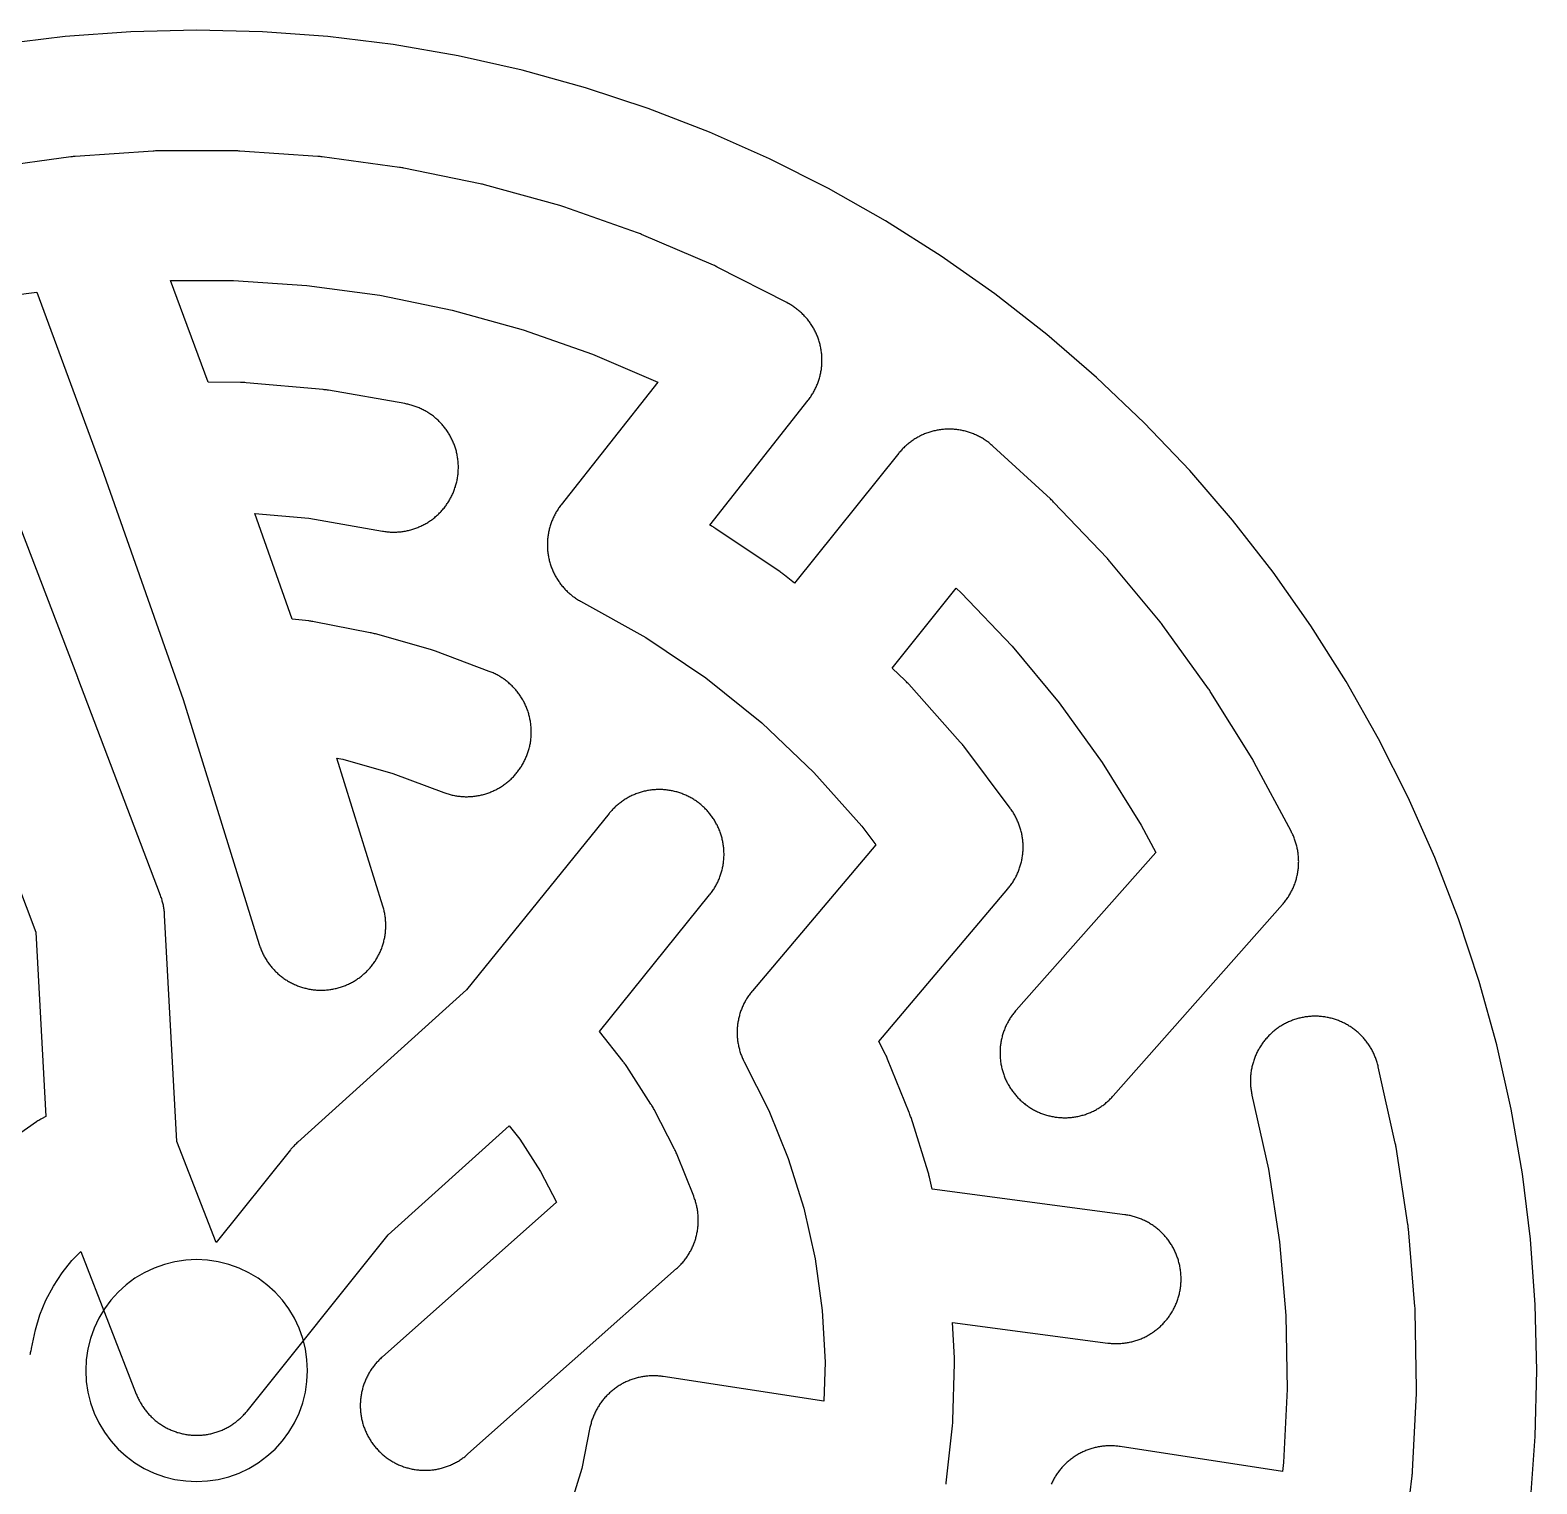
# Model space of a CAD drawing. Header units: millimetres. Extents: x -145 to 145, y -145 to 145.
# Drawn here: x -18 to 145, y -12.3 to 145 of the extents above; entities that cross this region are included whole.
import ezdxf

# ---------------------------------------------------------------- set-up
doc = ezdxf.new("R2010")
doc.units = ezdxf.units.MM
doc.layers.add('BOUNDARY', color=3, linetype='CONTINUOUS')
doc.layers.add('CORRIDORS', color=1, linetype='CONTINUOUS')

msp = doc.modelspace()

# ---------------------------------------------------------------- linework, layer by layer
at = {"layer": 'BOUNDARY'}
msp.add_lwpolyline([(144.302, -14.212), (144.825, -7.115), (145, 0), (144.825, 7.115), (144.302, 14.212), (143.431, 21.276), (142.214, 28.288), (140.655, 35.232), (138.756, 42.091), (136.524, 48.849), (133.963, 55.489), (131.078, 61.995), (127.879, 68.353), (124.371, 74.545), (120.563, 80.558), (116.465, 86.376), (112.087, 91.987), (107.438, 97.376), (102.53, 102.53), (97.376, 107.438), (91.987, 112.087), (86.376, 116.465), (80.558, 120.563), (74.545, 124.371), (68.353, 127.879), (61.995, 131.078), (55.489, 133.963), (48.849, 136.524), (42.091, 138.756), (35.232, 140.655), (28.288, 142.214), (21.276, 143.431), (14.212, 144.302), (7.115, 144.825), (0, 145), (-7.115, 144.825), (-14.212, 144.302), (-21.276, 143.431)], dxfattribs=at)
msp.add_lwpolyline([(12, 0), (11.942, 1.176), (11.769, 2.341), (11.483, 3.483), (11.087, 4.592), (10.583, 5.657), (9.978, 6.667), (9.276, 7.613), (8.485, 8.485), (7.613, 9.276), (6.667, 9.978), (5.657, 10.583), (4.592, 11.087), (3.483, 11.483), (2.341, 11.769), (1.176, 11.942), (0, 12), (-1.176, 11.942), (-2.341, 11.769), (-3.483, 11.483), (-4.592, 11.087), (-5.657, 10.583), (-6.667, 9.978), (-7.613, 9.276), (-8.485, 8.485), (-9.276, 7.613), (-9.978, 6.667), (-10.583, 5.657), (-11.087, 4.592), (-11.483, 3.483), (-11.769, 2.341), (-11.942, 1.176), (-12, 0), (-11.942, -1.176), (-11.769, -2.341), (-11.483, -3.483), (-11.087, -4.592), (-10.583, -5.657), (-9.978, -6.667), (-9.276, -7.613), (-8.485, -8.485), (-7.613, -9.276), (-6.667, -9.978), (-5.657, -10.583), (-4.592, -11.087), (-3.483, -11.483), (-2.341, -11.769), (-1.176, -11.942), (0, -12), (1.176, -11.942), (2.341, -11.769), (3.483, -11.483), (4.592, -11.087), (5.657, -10.583), (6.667, -9.978), (7.613, -9.276), (8.485, -8.485), (9.276, -7.613), (9.978, -6.667), (10.583, -5.657), (11.087, -4.592), (11.483, -3.483), (11.769, -2.341), (11.942, -1.176)], close=True, dxfattribs=at)
at = {"layer": 'CORRIDORS'}
for points in [[(81.077, -12.295), (81.097, -12.133), (81.782, -5.971), (81.794, -5.854), (81.804, -5.736), (81.812, -5.618), (81.818, -5.5), (81.822, -5.393), (81.995, 0.804), (81.998, 0.922), (81.998, 1.04), (81.996, 1.159), (81.992, 1.277), (81.988, 1.382), (81.778, 5.212), (98.589, 2.981), (98.707, 2.966), (98.824, 2.954), (98.942, 2.943), (99.06, 2.934), (99.178, 2.928), (99.297, 2.923), (99.415, 2.921), (99.533, 2.92), (99.651, 2.921), (99.77, 2.925), (99.888, 2.93), (100.006, 2.938), (100.124, 2.947), (100.242, 2.958), (100.359, 2.972), (100.477, 2.987), (100.594, 3.004), (100.71, 3.024), (100.827, 3.045), (100.943, 3.068), (101.058, 3.093), (101.174, 3.121), (101.288, 3.15), (101.402, 3.181), (101.516, 3.214), (101.629, 3.248), (101.742, 3.285), (101.853, 3.324), (101.965, 3.364), (102.075, 3.407), (102.185, 3.451), (102.294, 3.497), (102.402, 3.545), (102.509, 3.595), (102.616, 3.647), (102.721, 3.7), (102.826, 3.755), (102.93, 3.812), (103.032, 3.871), (103.134, 3.931), (103.235, 3.993), (103.335, 4.057), (103.433, 4.123), (103.531, 4.19), (103.627, 4.259), (103.722, 4.329), (103.816, 4.401), (103.908, 4.475), (104, 4.55), (104.09, 4.626), (104.179, 4.704), (104.266, 4.784), (104.352, 4.865), (104.437, 4.948), (104.521, 5.032), (104.602, 5.117), (104.683, 5.204), (104.762, 5.292), (104.839, 5.381), (104.915, 5.472), (104.99, 5.564), (105.063, 5.657), (105.134, 5.752), (105.203, 5.848), (105.271, 5.944), (105.338, 6.042), (105.403, 6.141), (105.466, 6.242), (105.527, 6.343), (105.587, 6.445), (105.644, 6.548), (105.7, 6.652), (105.755, 6.757), (105.807, 6.863), (105.858, 6.97), (105.907, 7.078), (105.954, 7.187), (106, 7.296), (106.043, 7.406), (106.085, 7.517), (106.124, 7.628), (106.162, 7.74), (106.198, 7.853), (106.232, 7.966), (106.264, 8.08), (106.294, 8.195), (106.322, 8.31), (106.348, 8.425), (106.373, 8.541), (106.395, 8.657), (106.415, 8.774), (106.434, 8.89), (106.45, 9.008), (106.465, 9.125), (106.477, 9.243), (106.488, 9.361), (106.496, 9.479), (106.503, 9.597), (106.507, 9.715), (106.509, 9.833), (106.51, 9.952), (106.508, 10.07), (106.505, 10.188), (106.499, 10.306), (106.492, 10.424), (106.482, 10.542), (106.471, 10.66), (106.457, 10.778), (106.442, 10.895), (106.424, 11.012), (106.405, 11.129), (106.383, 11.245), (106.36, 11.361), (106.335, 11.477), (106.307, 11.592), (106.278, 11.706), (106.247, 11.821), (106.214, 11.934), (106.179, 12.047), (106.142, 12.16), (106.103, 12.271), (106.063, 12.382), (106.02, 12.493), (105.976, 12.603), (105.929, 12.711), (105.881, 12.82), (105.831, 12.927), (105.78, 13.033), (105.726, 13.139), (105.671, 13.243), (105.614, 13.347), (105.555, 13.45), (105.494, 13.551), (105.432, 13.652), (105.368, 13.752), (105.303, 13.85), (105.167, 14.044), (105.096, 14.139), (105.024, 14.232), (104.95, 14.325), (104.875, 14.416), (104.798, 14.506), (104.72, 14.595), (104.64, 14.682), (104.559, 14.769), (104.476, 14.853), (104.392, 14.936), (104.307, 15.018), (104.22, 15.099), (104.132, 15.177), (104.042, 15.255), (103.951, 15.331), (103.859, 15.405), (103.766, 15.478), (103.671, 15.549), (103.576, 15.618), (103.479, 15.686), (103.381, 15.752), (103.282, 15.817), (103.181, 15.88), (103.08, 15.941), (102.978, 16.001), (102.875, 16.058), (102.77, 16.114), (102.665, 16.169), (102.559, 16.221), (102.452, 16.272), (102.344, 16.321), (102.236, 16.367), (102.126, 16.413), (102.016, 16.456), (101.905, 16.497), (101.794, 16.537), (101.682, 16.575), (101.569, 16.61), (101.456, 16.644), (101.342, 16.676), (101.227, 16.706), (101.112, 16.734), (100.997, 16.76), (100.881, 16.784), (100.765, 16.807), (100.648, 16.827), (100.531, 16.845), (100.431, 16.859), (79.574, 19.626), (79.287, 20.908), (79.26, 21.023), (79.231, 21.138), (79.201, 21.252), (79.168, 21.366), (79.138, 21.466), (77.29, 27.382), (77.253, 27.495), (77.215, 27.607), (77.175, 27.718), (77.133, 27.829), (77.094, 27.927), (74.763, 33.671), (74.718, 33.78), (74.671, 33.889), (74.621, 33.997), (74.571, 34.103), (74.524, 34.198), (73.818, 35.594), (87.768, 52.114), (87.844, 52.205), (87.918, 52.297), (87.99, 52.391), (88.061, 52.485), (88.13, 52.581), (88.198, 52.678), (88.264, 52.777), (88.328, 52.876), (88.391, 52.976), (88.452, 53.078), (88.511, 53.18), (88.568, 53.284), (88.624, 53.388), (88.678, 53.493), (88.73, 53.6), (88.78, 53.707), (88.829, 53.815), (88.876, 53.923), (88.92, 54.033), (88.963, 54.143), (89.004, 54.254), (89.044, 54.366), (89.081, 54.478), (89.116, 54.591), (89.15, 54.704), (89.181, 54.818), (89.211, 54.933), (89.239, 55.048), (89.265, 55.163), (89.288, 55.279), (89.31, 55.396), (89.33, 55.512), (89.348, 55.629), (89.364, 55.746), (89.378, 55.864), (89.39, 55.982), (89.4, 56.1), (89.408, 56.218), (89.414, 56.336), (89.418, 56.454), (89.42, 56.572), (89.42, 56.691), (89.418, 56.809), (89.414, 56.927), (89.408, 57.045), (89.4, 57.163), (89.39, 57.281), (89.378, 57.399), (89.364, 57.516), (89.348, 57.634), (89.33, 57.751), (89.31, 57.867), (89.288, 57.984), (89.264, 58.099), (89.238, 58.215), (89.21, 58.33), (89.181, 58.444), (89.149, 58.558), (89.116, 58.672), (89.08, 58.785), (89.043, 58.897), (89.003, 59.009), (88.962, 59.12), (88.919, 59.23), (88.874, 59.339), (88.828, 59.448), (88.779, 59.556), (88.729, 59.663), (88.677, 59.769), (88.623, 59.875), (88.567, 59.979), (88.509, 60.082), (88.45, 60.185), (88.389, 60.286), (88.327, 60.387), (88.262, 60.486), (88.196, 60.584), (88.129, 60.681), (88.059, 60.777), (88.019, 60.831), (82.992, 67.53), (82.92, 67.625), (82.847, 67.717), (82.772, 67.809), (82.695, 67.899), (82.621, 67.984), (77.052, 74.238), (76.972, 74.326), (76.891, 74.412), (76.809, 74.497), (76.725, 74.581), (76.644, 74.659), (75.244, 75.988), (82.191, 84.628), (82.728, 84.135), (88.219, 78.359), (93.316, 72.217), (97.974, 65.761), (102.195, 58.991), (103.766, 56.046), (88.677, 38.988), (88.599, 38.899), (88.523, 38.808), (88.448, 38.716), (88.375, 38.623), (88.304, 38.529), (88.234, 38.433), (88.166, 38.336), (88.099, 38.239), (88.035, 38.14), (87.971, 38.04), (87.91, 37.939), (87.85, 37.836), (87.792, 37.733), (87.736, 37.629), (87.681, 37.524), (87.628, 37.418), (87.577, 37.312), (87.528, 37.204), (87.481, 37.096), (87.435, 36.986), (87.392, 36.876), (87.35, 36.766), (87.31, 36.654), (87.272, 36.542), (87.236, 36.43), (87.202, 36.316), (87.17, 36.202), (87.139, 36.088), (87.111, 35.973), (87.084, 35.858), (87.06, 35.742), (87.037, 35.626), (87.017, 35.509), (86.998, 35.393), (86.981, 35.275), (86.967, 35.158), (86.954, 35.04), (86.943, 34.923), (86.935, 34.805), (86.928, 34.686), (86.923, 34.568), (86.921, 34.45), (86.92, 34.332), (86.921, 34.213), (86.925, 34.095), (86.93, 33.977), (86.937, 33.859), (86.947, 33.741), (86.958, 33.623), (86.971, 33.505), (86.986, 33.388), (87.004, 33.271), (87.023, 33.154), (87.044, 33.038), (87.067, 32.922), (87.092, 32.806), (87.119, 32.691), (87.148, 32.576), (87.179, 32.462), (87.212, 32.348), (87.247, 32.235), (87.284, 32.123), (87.322, 32.011), (87.363, 31.9), (87.405, 31.789), (87.449, 31.68), (87.495, 31.571), (87.543, 31.462), (87.593, 31.355), (87.645, 31.249), (87.698, 31.143), (87.753, 31.038), (87.81, 30.934), (87.868, 30.832), (87.929, 30.73), (87.991, 30.629), (88.055, 30.529), (88.12, 30.431), (88.187, 30.333), (88.256, 30.237), (88.326, 30.142), (88.398, 30.048), (88.472, 29.955), (88.547, 29.864), (88.623, 29.774), (88.701, 29.685), (88.781, 29.597), (88.862, 29.511), (88.944, 29.426), (89.028, 29.343), (89.114, 29.261), (89.2, 29.18), (89.288, 29.101), (89.378, 29.024), (89.469, 28.948), (89.56, 28.873), (89.654, 28.8), (89.748, 28.729), (89.844, 28.659), (89.94, 28.591), (90.038, 28.525), (90.137, 28.46), (90.237, 28.397), (90.339, 28.336), (90.441, 28.276), (90.544, 28.218), (90.648, 28.162), (90.753, 28.107), (90.859, 28.055), (90.966, 28.004), (91.074, 27.955), (91.182, 27.908), (91.291, 27.862), (91.401, 27.819), (91.512, 27.777), (91.624, 27.737), (91.736, 27.7), (91.848, 27.664), (91.962, 27.629), (92.076, 27.597), (92.19, 27.567), (92.305, 27.539), (92.42, 27.513), (92.536, 27.488), (92.652, 27.466), (92.769, 27.445), (92.886, 27.427), (93.003, 27.41), (93.12, 27.396), (93.238, 27.383), (93.356, 27.373), (93.474, 27.364), (93.592, 27.358), (93.71, 27.353), (93.828, 27.351), (93.947, 27.35), (94.065, 27.352), (94.183, 27.355), (94.302, 27.36), (94.42, 27.368), (94.538, 27.377), (94.655, 27.389), (94.773, 27.402), (94.89, 27.418), (95.007, 27.435), (95.124, 27.454), (95.24, 27.476), (95.356, 27.499), (95.472, 27.524), (95.587, 27.551), (95.702, 27.581), (95.816, 27.612), (95.93, 27.645), (96.043, 27.68), (96.155, 27.716), (96.267, 27.755), (96.378, 27.796), (96.488, 27.838), (96.598, 27.883), (96.707, 27.929), (96.815, 27.977), (96.922, 28.027), (97.029, 28.078), (97.134, 28.132), (97.239, 28.187), (97.343, 28.244), (97.446, 28.303), (97.547, 28.363), (97.648, 28.425), (97.748, 28.489), (97.846, 28.555), (97.943, 28.622), (98.04, 28.691), (98.135, 28.761), (98.229, 28.833), (98.321, 28.907), (98.413, 28.982), (98.503, 29.059), (98.592, 29.137), (98.679, 29.217), (98.765, 29.298), (98.85, 29.38), (98.933, 29.464), (99.015, 29.55), (99.095, 29.637), (99.163, 29.712), (117.473, 50.412), (117.551, 50.501), (117.627, 50.592), (117.702, 50.684), (117.775, 50.777), (117.846, 50.871), (117.916, 50.967), (117.984, 51.064), (118.051, 51.161), (118.115, 51.26), (118.179, 51.36), (118.24, 51.461), (118.3, 51.564), (118.358, 51.667), (118.414, 51.771), (118.469, 51.876), (118.522, 51.982), (118.573, 52.088), (118.622, 52.196), (118.669, 52.304), (118.715, 52.414), (118.758, 52.524), (118.8, 52.634), (118.84, 52.746), (118.878, 52.858), (118.914, 52.97), (118.948, 53.084), (118.98, 53.198), (119.011, 53.312), (119.039, 53.427), (119.066, 53.542), (119.09, 53.658), (119.113, 53.774), (119.133, 53.891), (119.152, 54.007), (119.169, 54.125), (119.183, 54.242), (119.196, 54.36), (119.207, 54.477), (119.215, 54.595), (119.222, 54.714), (119.227, 54.832), (119.229, 54.95), (119.23, 55.068), (119.229, 55.187), (119.225, 55.305), (119.22, 55.423), (119.213, 55.541), (119.203, 55.659), (119.192, 55.777), (119.179, 55.895), (119.164, 56.012), (119.146, 56.129), (119.127, 56.246), (119.106, 56.362), (119.083, 56.478), (119.058, 56.594), (119.031, 56.709), (119.002, 56.824), (118.971, 56.938), (118.938, 57.052), (118.903, 57.165), (118.866, 57.277), (118.828, 57.389), (118.787, 57.5), (118.745, 57.611), (118.701, 57.72), (118.655, 57.829), (118.607, 57.938), (118.557, 58.045), (118.505, 58.151), (118.452, 58.257), (118.406, 58.344), (114.433, 65.793), (114.377, 65.897), (114.319, 66), (114.258, 66.102), (114.197, 66.202), (109.73, 73.367), (109.667, 73.467), (109.602, 73.566), (109.535, 73.664), (109.466, 73.76), (104.526, 80.606), (104.456, 80.701), (104.385, 80.796), (104.312, 80.889), (104.237, 80.98), (98.845, 87.478), (98.769, 87.568), (98.691, 87.658), (98.611, 87.745), (98.531, 87.831), (92.712, 93.951), (92.63, 94.036), (92.546, 94.12), (92.461, 94.202), (92.374, 94.283), (86.155, 99.995), (86.067, 100.075), (85.978, 100.153), (85.888, 100.229), (85.796, 100.304), (85.703, 100.377), (85.609, 100.448), (85.513, 100.518), (85.417, 100.587), (85.319, 100.653), (85.22, 100.719), (85.12, 100.782), (85.02, 100.844), (84.918, 100.904), (84.815, 100.962), (84.711, 101.018), (84.606, 101.073), (84.5, 101.126), (84.393, 101.177), (84.286, 101.227), (84.177, 101.274), (84.068, 101.32), (83.958, 101.364), (83.848, 101.406), (83.736, 101.446), (83.624, 101.484), (83.512, 101.52), (83.398, 101.555), (83.285, 101.587), (83.17, 101.618), (83.056, 101.646), (82.94, 101.673), (82.825, 101.698), (82.708, 101.72), (82.592, 101.741), (82.475, 101.76), (82.358, 101.777), (82.241, 101.792), (82.123, 101.805), (82.005, 101.815), (81.887, 101.824), (81.769, 101.831), (81.651, 101.836), (81.533, 101.839), (81.414, 101.84), (81.296, 101.839), (81.178, 101.836), (81.06, 101.831), (80.941, 101.824), (80.823, 101.815), (80.706, 101.803), (80.588, 101.79), (80.471, 101.775), (80.354, 101.758), (80.237, 101.739), (80.12, 101.718), (80.004, 101.695), (79.889, 101.67), (79.773, 101.644), (79.659, 101.615), (79.544, 101.584), (79.431, 101.551), (79.318, 101.517), (79.205, 101.48), (79.093, 101.442), (78.982, 101.402), (78.871, 101.359), (78.761, 101.315), (78.652, 101.27), (78.544, 101.222), (78.437, 101.172), (78.33, 101.121), (78.224, 101.068), (78.119, 101.013), (78.016, 100.956), (77.913, 100.898), (77.811, 100.838), (77.71, 100.776), (77.61, 100.712), (77.511, 100.647), (77.414, 100.58), (77.317, 100.512), (77.222, 100.442), (77.128, 100.37), (77.035, 100.296), (76.944, 100.222), (76.853, 100.145), (76.764, 100.067), (76.677, 99.988), (76.59, 99.907), (76.505, 99.824), (76.422, 99.741), (76.34, 99.656), (76.259, 99.569), (76.18, 99.481), (76.102, 99.392), (76.026, 99.301), (75.965, 99.226), (64.674, 85.182), (63.593, 86.048), (63.5, 86.122), (63.406, 86.193), (63.311, 86.263), (63.214, 86.332), (63.121, 86.396), (56.171, 91.067), (56.072, 91.132), (55.972, 91.195), (55.871, 91.257), (55.769, 91.317), (55.671, 91.373), (55.529, 91.452), (66.161, 104.961), (66.233, 105.054), (66.304, 105.149), (66.373, 105.245), (66.441, 105.342), (66.506, 105.44), (66.571, 105.54), (66.633, 105.64), (66.694, 105.742), (66.753, 105.844), (66.811, 105.948), (66.866, 106.052), (66.92, 106.157), (66.972, 106.264), (67.022, 106.371), (67.071, 106.479), (67.117, 106.588), (67.162, 106.697), (67.205, 106.807), (67.246, 106.918), (67.285, 107.03), (67.322, 107.142), (67.358, 107.255), (67.391, 107.369), (67.423, 107.483), (67.452, 107.597), (67.48, 107.712), (67.506, 107.828), (67.529, 107.944), (67.551, 108.06), (67.571, 108.177), (67.589, 108.294), (67.605, 108.411), (67.618, 108.528), (67.63, 108.646), (67.64, 108.764), (67.648, 108.882), (67.654, 109), (67.658, 109.119), (67.66, 109.237), (67.66, 109.355), (67.658, 109.474), (67.653, 109.592), (67.647, 109.71), (67.639, 109.828), (67.629, 109.946), (67.617, 110.064), (67.603, 110.181), (67.587, 110.298), (67.569, 110.415), (67.549, 110.532), (67.527, 110.648), (67.503, 110.764), (67.477, 110.879), (67.449, 110.994), (67.42, 111.109), (67.388, 111.223), (67.354, 111.336), (67.319, 111.449), (67.281, 111.561), (67.242, 111.673), (67.201, 111.784), (67.158, 111.894), (67.113, 112.004), (67.066, 112.112), (67.017, 112.22), (66.967, 112.327), (66.915, 112.433), (66.861, 112.539), (66.805, 112.643), (66.747, 112.746), (66.688, 112.849), (66.627, 112.95), (66.564, 113.05), (66.5, 113.15), (66.434, 113.248), (66.366, 113.345), (66.297, 113.441), (66.226, 113.535), (66.153, 113.629), (66.079, 113.721), (66.003, 113.812), (65.926, 113.902), (65.847, 113.99), (65.767, 114.077), (65.686, 114.163), (65.603, 114.247), (65.518, 114.33), (65.432, 114.411), (65.345, 114.491), (65.256, 114.57), (65.166, 114.647), (65.075, 114.722), (64.983, 114.796), (64.889, 114.868), (64.794, 114.939), (64.698, 115.008), (64.601, 115.075), (64.503, 115.141), (64.403, 115.205), (64.303, 115.268), (64.201, 115.328), (64.099, 115.387), (63.995, 115.445), (63.85, 115.521), (56.334, 119.369), (56.228, 119.422), (56.122, 119.473), (56.014, 119.523), (55.906, 119.57), (48.148, 122.902), (48.039, 122.948), (47.929, 122.992), (47.819, 123.034), (47.707, 123.074), (39.741, 125.874), (39.629, 125.912), (39.517, 125.949), (39.404, 125.983), (39.289, 126.016), (31.153, 128.27), (31.039, 128.301), (30.924, 128.329), (30.809, 128.356), (30.693, 128.381), (22.424, 130.08), (22.308, 130.103), (22.191, 130.123), (22.074, 130.142), (21.958, 130.159), (13.593, 131.296), (13.475, 131.311), (13.358, 131.324), (13.24, 131.335), (13.122, 131.344), (4.695, 131.914), (4.577, 131.921), (4.459, 131.926), (4.341, 131.929), (4.223, 131.93), (-4.223, 131.93), (-4.341, 131.929), (-4.46, 131.926), (-4.578, 131.921), (-4.695, 131.914), (-13.122, 131.344), (-13.121, 131.344), (-13.139, 131.343), (-13.257, 131.334), (-13.306, 131.329), (-13.353, 131.325), (-13.471, 131.312), (-13.588, 131.297), (-13.622, 131.292), (-21.958, 130.159)], [(-19.831, 116.32), (-17.275, 116.667), (-10.246, 97.587), (-1.443, 72.608), (6.784, 46.077), (6.82, 45.964), (6.858, 45.852), (6.898, 45.741), (6.939, 45.63), (6.983, 45.52), (7.028, 45.411), (7.076, 45.302), (7.125, 45.194), (7.175, 45.088), (7.228, 44.982), (7.283, 44.877), (7.339, 44.772), (7.397, 44.669), (7.456, 44.567), (7.518, 44.466), (7.581, 44.366), (7.646, 44.267), (7.712, 44.169), (7.78, 44.072), (7.85, 43.977), (7.921, 43.882), (7.994, 43.789), (8.069, 43.697), (8.145, 43.607), (8.222, 43.517), (8.302, 43.429), (8.382, 43.342), (8.464, 43.257), (8.547, 43.173), (8.632, 43.091), (8.718, 43.01), (8.806, 42.93), (8.895, 42.852), (8.985, 42.775), (9.077, 42.7), (9.169, 42.627), (9.263, 42.555), (9.358, 42.485), (9.455, 42.416), (9.552, 42.349), (9.651, 42.284), (9.751, 42.22), (9.851, 42.158), (9.953, 42.098), (10.056, 42.039), (10.16, 41.982), (10.264, 41.927), (10.37, 41.874), (10.477, 41.822), (10.584, 41.773), (10.692, 41.725), (10.801, 41.679), (10.911, 41.635), (11.021, 41.592), (11.133, 41.552), (11.245, 41.513), (11.357, 41.477), (11.47, 41.442), (11.584, 41.409), (11.698, 41.378), (11.813, 41.349), (11.928, 41.322), (12.044, 41.297), (12.16, 41.274), (12.276, 41.253), (12.393, 41.233), (12.51, 41.216), (12.627, 41.201), (12.745, 41.188), (12.863, 41.176), (12.98, 41.167), (13.099, 41.16), (13.217, 41.155), (13.335, 41.151), (13.453, 41.15), (13.572, 41.151), (13.69, 41.153), (13.808, 41.158), (13.926, 41.165), (14.044, 41.174), (14.162, 41.184), (14.28, 41.197), (14.397, 41.212), (14.514, 41.228), (14.631, 41.247), (14.748, 41.268), (14.864, 41.29), (14.98, 41.315), (15.095, 41.341), (15.21, 41.37), (15.324, 41.4), (15.438, 41.432), (15.551, 41.467), (15.664, 41.503), (15.776, 41.541), (15.887, 41.581), (15.998, 41.622), (16.108, 41.666), (16.217, 41.712), (16.326, 41.759), (16.433, 41.808), (16.54, 41.859), (16.646, 41.912), (16.751, 41.966), (16.855, 42.023), (16.958, 42.081), (17.06, 42.141), (17.161, 42.202), (17.261, 42.266), (17.36, 42.33), (17.458, 42.397), (17.555, 42.465), (17.65, 42.535), (17.744, 42.607), (17.837, 42.68), (17.929, 42.754), (18.02, 42.83), (18.109, 42.908), (18.197, 42.987), (18.284, 43.068), (18.369, 43.15), (18.453, 43.233), (18.535, 43.318), (18.616, 43.405), (18.695, 43.492), (18.773, 43.581), (18.85, 43.672), (18.925, 43.763), (18.998, 43.856), (19.07, 43.95), (19.14, 44.045), (19.209, 44.142), (19.276, 44.239), (19.341, 44.338), (19.405, 44.438), (19.527, 44.64), (19.585, 44.743), (19.642, 44.847), (19.697, 44.952), (19.75, 45.058), (19.801, 45.164), (19.851, 45.272), (19.899, 45.38), (19.944, 45.489), (19.989, 45.599), (20.031, 45.709), (20.071, 45.821), (20.109, 45.932), (20.146, 46.045), (20.181, 46.158), (20.213, 46.272), (20.244, 46.386), (20.273, 46.501), (20.3, 46.616), (20.325, 46.732), (20.348, 46.848), (20.369, 46.964), (20.388, 47.081), (20.405, 47.198), (20.42, 47.315), (20.433, 47.433), (20.444, 47.551), (20.453, 47.669), (20.461, 47.787), (20.466, 47.905), (20.469, 48.023), (20.47, 48.142), (20.469, 48.26), (20.466, 48.378), (20.461, 48.497), (20.455, 48.615), (20.446, 48.733), (20.435, 48.85), (20.422, 48.968), (20.407, 49.085), (20.39, 49.203), (20.372, 49.319), (20.351, 49.436), (20.328, 49.552), (20.303, 49.668), (20.277, 49.783), (20.248, 49.898), (20.218, 50.012), (20.185, 50.126), (20.156, 50.223), (15.185, 66.254), (15.817, 66.13), (21.227, 64.598), (26.753, 62.526), (26.864, 62.485), (26.976, 62.446), (27.088, 62.409), (27.201, 62.374), (27.315, 62.341), (27.429, 62.31), (27.544, 62.281), (27.659, 62.254), (27.774, 62.229), (27.89, 62.206), (28.007, 62.184), (28.123, 62.165), (28.24, 62.147), (28.358, 62.132), (28.475, 62.119), (28.593, 62.107), (28.711, 62.098), (28.829, 62.09), (28.947, 62.085), (29.066, 62.081), (29.184, 62.08), (29.302, 62.081), (29.421, 62.083), (29.539, 62.088), (29.657, 62.094), (29.775, 62.103), (29.893, 62.113), (30.01, 62.126), (30.128, 62.14), (30.245, 62.157), (30.362, 62.175), (30.478, 62.196), (30.595, 62.218), (30.71, 62.243), (30.826, 62.269), (30.941, 62.297), (31.055, 62.328), (31.169, 62.36), (31.282, 62.394), (31.395, 62.43), (31.507, 62.468), (31.618, 62.507), (31.729, 62.549), (31.839, 62.593), (31.948, 62.638), (32.057, 62.685), (32.165, 62.734), (32.271, 62.785), (32.377, 62.838), (32.483, 62.892), (32.587, 62.948), (32.69, 63.006), (32.792, 63.066), (32.893, 63.127), (32.993, 63.19), (33.092, 63.255), (33.19, 63.322), (33.287, 63.39), (33.382, 63.459), (33.477, 63.531), (33.57, 63.604), (33.662, 63.678), (33.753, 63.754), (33.842, 63.832), (33.93, 63.911), (34.017, 63.991), (34.102, 64.073), (34.186, 64.157), (34.269, 64.241), (34.35, 64.328), (34.429, 64.415), (34.507, 64.504), (34.584, 64.594), (34.659, 64.686), (34.732, 64.778), (34.804, 64.872), (34.875, 64.968), (34.943, 65.064), (35.01, 65.161), (35.076, 65.26), (35.14, 65.36), (35.202, 65.46), (35.262, 65.562), (35.32, 65.665), (35.377, 65.769), (35.432, 65.874), (35.486, 65.979), (35.537, 66.086), (35.587, 66.193), (35.635, 66.301), (35.681, 66.41), (35.725, 66.52), (35.767, 66.63), (35.808, 66.742), (35.846, 66.854), (35.883, 66.966), (35.918, 67.079), (35.951, 67.193), (35.982, 67.307), (36.011, 67.422), (36.038, 67.537), (36.063, 67.652), (36.086, 67.769), (36.107, 67.885), (36.126, 68.002), (36.144, 68.119), (36.159, 68.236), (36.172, 68.354), (36.183, 68.471), (36.193, 68.589), (36.2, 68.707), (36.205, 68.826), (36.209, 68.944), (36.21, 69.062), (36.209, 69.181), (36.207, 69.299), (36.202, 69.417), (36.195, 69.535), (36.186, 69.653), (36.176, 69.771), (36.163, 69.889), (36.148, 70.006), (36.132, 70.123), (36.113, 70.24), (36.093, 70.357), (36.07, 70.473), (36.046, 70.589), (36.019, 70.704), (35.991, 70.819), (35.96, 70.933), (35.928, 71.047), (35.894, 71.16), (35.858, 71.273), (35.82, 71.385), (35.78, 71.496), (35.738, 71.607), (35.694, 71.717), (35.649, 71.826), (35.601, 71.935), (35.552, 72.042), (35.501, 72.149), (35.449, 72.255), (35.394, 72.36), (35.338, 72.464), (35.28, 72.567), (35.22, 72.669), (35.158, 72.77), (35.095, 72.87), (35.03, 72.969), (34.964, 73.067), (34.895, 73.164), (34.826, 73.259), (34.754, 73.353), (34.681, 73.447), (34.607, 73.538), (34.53, 73.629), (34.453, 73.718), (34.374, 73.806), (34.293, 73.893), (34.211, 73.978), (34.127, 74.062), (34.042, 74.144), (33.956, 74.225), (33.869, 74.305), (33.78, 74.383), (33.689, 74.459), (33.598, 74.534), (33.505, 74.608), (33.411, 74.679), (33.316, 74.75), (33.219, 74.818), (33.122, 74.885), (33.023, 74.95), (32.923, 75.014), (32.822, 75.076), (32.721, 75.136), (32.618, 75.195), (32.514, 75.251), (32.409, 75.306), (32.303, 75.359), (32.197, 75.411), (32.089, 75.46), (31.981, 75.508), (31.872, 75.554), (31.762, 75.598), (31.667, 75.634), (25.863, 77.81), (25.752, 77.851), (25.64, 77.89), (25.528, 77.927), (25.415, 77.962), (25.314, 77.991), (19.351, 79.68), (19.237, 79.711), (19.122, 79.741), (19.007, 79.768), (18.891, 79.794), (18.787, 79.815), (12.704, 81.005), (12.588, 81.027), (12.471, 81.046), (12.354, 81.064), (12.237, 81.08), (12.134, 81.092), (10.341, 81.291), (6.315, 92.717), (12.148, 92.196), (20.116, 90.804), (20.232, 90.785), (20.349, 90.768), (20.467, 90.752), (20.584, 90.739), (20.702, 90.727), (20.82, 90.718), (20.938, 90.71), (21.056, 90.705), (21.175, 90.702), (21.293, 90.7), (21.411, 90.701), (21.53, 90.703), (21.648, 90.708), (21.766, 90.714), (21.884, 90.723), (22.002, 90.733), (22.119, 90.746), (22.237, 90.76), (22.354, 90.777), (22.471, 90.795), (22.587, 90.816), (22.704, 90.838), (22.819, 90.862), (22.935, 90.889), (23.05, 90.917), (23.164, 90.947), (23.278, 90.979), (23.391, 91.013), (23.504, 91.049), (23.616, 91.087), (23.727, 91.127), (23.838, 91.169), (23.948, 91.212), (24.058, 91.258), (24.166, 91.305), (24.274, 91.354), (24.381, 91.405), (24.487, 91.457), (24.592, 91.512), (24.696, 91.568), (24.799, 91.626), (24.901, 91.685), (25.002, 91.747), (25.102, 91.81), (25.201, 91.875), (25.299, 91.941), (25.396, 92.009), (25.492, 92.079), (25.586, 92.15), (25.679, 92.223), (25.771, 92.298), (25.862, 92.374), (25.951, 92.451), (26.039, 92.53), (26.126, 92.611), (26.211, 92.693), (26.295, 92.776), (26.378, 92.861), (26.459, 92.947), (26.539, 93.034), (26.617, 93.123), (26.693, 93.214), (26.768, 93.305), (26.842, 93.398), (26.914, 93.492), (26.984, 93.587), (27.053, 93.683), (27.12, 93.781), (27.185, 93.879), (27.249, 93.979), (27.311, 94.08), (27.371, 94.181), (27.43, 94.284), (27.487, 94.388), (27.542, 94.493), (27.595, 94.598), (27.647, 94.705), (27.697, 94.812), (27.744, 94.92), (27.791, 95.029), (27.835, 95.139), (27.877, 95.25), (27.918, 95.361), (27.956, 95.473), (27.993, 95.585), (28.028, 95.698), (28.061, 95.812), (28.091, 95.926), (28.12, 96.041), (28.148, 96.156), (28.173, 96.272), (28.196, 96.388), (28.217, 96.504), (28.236, 96.621), (28.254, 96.738), (28.269, 96.855), (28.282, 96.973), (28.293, 97.09), (28.303, 97.208), (28.31, 97.326), (28.315, 97.445), (28.319, 97.563), (28.32, 97.681), (28.319, 97.8), (28.317, 97.918), (28.312, 98.036), (28.305, 98.154), (28.297, 98.272), (28.286, 98.39), (28.273, 98.508), (28.259, 98.625), (28.242, 98.742), (28.223, 98.859), (28.203, 98.976), (28.18, 99.092), (28.156, 99.208), (28.129, 99.323), (28.101, 99.438), (28.071, 99.552), (28.038, 99.666), (28.004, 99.779), (27.968, 99.892), (27.93, 100.004), (27.89, 100.115), (27.848, 100.226), (27.805, 100.336), (27.759, 100.445), (27.712, 100.554), (27.663, 100.661), (27.612, 100.768), (27.559, 100.874), (27.504, 100.979), (27.448, 101.083), (27.39, 101.186), (27.33, 101.288), (27.269, 101.389), (27.206, 101.489), (27.141, 101.588), (27.074, 101.686), (27.006, 101.783), (26.936, 101.878), (26.865, 101.973), (26.792, 102.066), (26.717, 102.158), (26.641, 102.248), (26.563, 102.338), (26.484, 102.426), (26.404, 102.512), (26.322, 102.597), (26.238, 102.681), (26.153, 102.764), (26.067, 102.845), (25.979, 102.924), (25.89, 103.002), (25.8, 103.079), (25.709, 103.154), (25.616, 103.227), (25.522, 103.299), (25.426, 103.369), (25.33, 103.438), (25.232, 103.505), (25.134, 103.57), (25.034, 103.633), (24.933, 103.695), (24.831, 103.756), (24.729, 103.814), (24.625, 103.871), (24.52, 103.926), (24.414, 103.979), (24.308, 104.03), (24.2, 104.08), (24.092, 104.128), (23.983, 104.174), (23.873, 104.218), (23.763, 104.26), (23.651, 104.3), (23.539, 104.339), (23.427, 104.375), (23.314, 104.41), (23.2, 104.443), (23.086, 104.474), (22.971, 104.502), (22.856, 104.529), (22.74, 104.554), (22.624, 104.577), (22.524, 104.596), (14.273, 106.037), (14.157, 106.056), (14.04, 106.073), (13.922, 106.089), (13.805, 106.102), (13.692, 106.113), (5.349, 106.858), (5.231, 106.868), (5.113, 106.875), (4.994, 106.881), (4.876, 106.884), (4.763, 106.886), (1.24, 106.905), (-2.822, 117.93), (3.988, 117.93), (11.943, 117.392), (19.831, 116.32), (27.645, 114.714), (35.324, 112.587), (42.842, 109.944), (49.886, 106.919), (39.449, 93.659), (39.377, 93.566), (39.306, 93.471), (39.237, 93.375), (39.169, 93.278), (39.104, 93.18), (39.039, 93.08), (38.977, 92.98), (38.916, 92.878), (38.857, 92.776), (38.799, 92.672), (38.744, 92.568), (38.69, 92.463), (38.638, 92.356), (38.588, 92.249), (38.539, 92.141), (38.493, 92.032), (38.448, 91.923), (38.405, 91.813), (38.364, 91.702), (38.325, 91.59), (38.288, 91.478), (38.252, 91.365), (38.219, 91.251), (38.187, 91.137), (38.158, 91.023), (38.13, 90.908), (38.104, 90.792), (38.081, 90.676), (38.059, 90.56), (38.039, 90.443), (38.021, 90.326), (38.005, 90.209), (37.992, 90.092), (37.98, 89.974), (37.97, 89.856), (37.962, 89.738), (37.956, 89.62), (37.952, 89.501), (37.95, 89.383), (37.95, 89.265), (37.952, 89.146), (37.957, 89.028), (37.963, 88.91), (37.971, 88.792), (37.981, 88.674), (37.993, 88.556), (38.007, 88.439), (38.023, 88.322), (38.041, 88.205), (38.061, 88.088), (38.083, 87.972), (38.107, 87.856), (38.133, 87.741), (38.161, 87.626), (38.19, 87.511), (38.222, 87.397), (38.256, 87.284), (38.291, 87.171), (38.329, 87.059), (38.368, 86.947), (38.409, 86.836), (38.452, 86.726), (38.497, 86.616), (38.544, 86.508), (38.593, 86.4), (38.643, 86.293), (38.695, 86.187), (38.749, 86.081), (38.805, 85.977), (38.863, 85.874), (38.922, 85.771), (38.983, 85.67), (39.046, 85.57), (39.11, 85.47), (39.176, 85.372), (39.244, 85.275), (39.313, 85.179), (39.384, 85.085), (39.457, 84.991), (39.531, 84.899), (39.607, 84.808), (39.684, 84.718), (39.763, 84.63), (39.843, 84.543), (39.924, 84.457), (40.007, 84.373), (40.092, 84.29), (40.178, 84.209), (40.265, 84.129), (40.354, 84.05), (40.444, 83.973), (40.535, 83.898), (40.627, 83.824), (40.721, 83.752), (40.816, 83.681), (40.912, 83.612), (41.009, 83.545), (41.107, 83.479), (41.207, 83.415), (41.307, 83.352), (41.409, 83.292), (41.545, 83.214), (48.601, 79.286), (55.079, 74.932), (61.139, 70.075), (66.79, 64.71), (71.976, 58.886), (73.476, 56.887), (60.132, 41.086), (60.056, 40.995), (59.982, 40.903), (59.91, 40.809), (59.839, 40.715), (59.77, 40.619), (59.702, 40.522), (59.636, 40.423), (59.572, 40.324), (59.509, 40.224), (59.448, 40.122), (59.389, 40.02), (59.332, 39.916), (59.276, 39.812), (59.222, 39.707), (59.17, 39.6), (59.12, 39.493), (59.071, 39.385), (59.024, 39.277), (58.98, 39.167), (58.937, 39.057), (58.896, 38.946), (58.856, 38.834), (58.819, 38.722), (58.784, 38.609), (58.75, 38.496), (58.719, 38.382), (58.689, 38.267), (58.661, 38.152), (58.635, 38.037), (58.612, 37.921), (58.59, 37.804), (58.57, 37.688), (58.552, 37.571), (58.536, 37.454), (58.522, 37.336), (58.51, 37.218), (58.5, 37.1), (58.492, 36.982), (58.486, 36.864), (58.482, 36.746), (58.48, 36.628), (58.48, 36.509), (58.482, 36.391), (58.486, 36.273), (58.492, 36.155), (58.5, 36.037), (58.51, 35.919), (58.522, 35.801), (58.536, 35.684), (58.552, 35.566), (58.57, 35.449), (58.59, 35.333), (58.612, 35.216), (58.636, 35.101), (58.662, 34.985), (58.69, 34.87), (58.719, 34.756), (58.751, 34.642), (58.784, 34.528), (58.82, 34.415), (58.857, 34.303), (58.897, 34.191), (58.938, 34.08), (58.981, 33.97), (59.026, 33.861), (59.072, 33.752), (59.121, 33.644), (59.171, 33.537), (59.233, 33.411), (61.903, 28.132), (64.01, 22.939), (65.689, 17.564), (66.916, 12.084), (67.685, 6.516), (67.993, 0.896), (67.875, -3.318), (50.481, -0.651), (50.364, -0.634), (50.246, -0.619), (50.129, -0.606), (50.011, -0.595), (49.893, -0.586), (49.775, -0.579), (49.657, -0.574), (49.538, -0.571), (49.42, -0.57), (49.302, -0.571), (49.183, -0.574), (49.065, -0.579), (48.947, -0.586), (48.829, -0.595), (48.711, -0.606), (48.594, -0.619), (48.476, -0.634), (48.359, -0.651), (48.242, -0.67), (48.126, -0.691), (48.01, -0.714), (47.894, -0.738), (47.779, -0.765), (47.664, -0.794), (47.55, -0.824), (47.436, -0.857), (47.323, -0.892), (47.21, -0.928), (47.098, -0.966), (46.987, -1.006), (46.877, -1.048), (46.767, -1.092), (46.658, -1.138), (46.549, -1.186), (46.442, -1.235), (46.335, -1.286), (46.229, -1.339), (46.124, -1.394), (46.021, -1.451), (45.918, -1.509), (45.816, -1.569), (45.715, -1.631), (45.615, -1.695), (45.516, -1.76), (45.418, -1.826), (45.322, -1.895), (45.227, -1.965), (45.133, -2.037), (45.04, -2.11), (44.948, -2.185), (44.858, -2.261), (44.768, -2.339), (44.681, -2.418), (44.594, -2.499), (44.509, -2.582), (44.426, -2.665), (44.343, -2.75), (44.263, -2.837), (44.183, -2.925), (44.106, -3.014), (44.029, -3.104), (43.955, -3.196), (43.882, -3.289), (43.81, -3.383), (43.74, -3.479), (43.672, -3.575), (43.605, -3.673), (43.54, -3.772), (43.477, -3.872), (43.415, -3.973), (43.355, -4.075), (43.297, -4.178), (43.24, -4.282), (43.186, -4.387), (43.133, -4.493), (43.082, -4.599), (43.032, -4.707), (42.985, -4.815), (42.939, -4.924), (42.895, -5.034), (42.853, -5.145), (42.813, -5.256), (42.775, -5.368), (42.739, -5.481), (42.705, -5.594), (42.672, -5.708), (42.642, -5.822), (42.613, -5.937), (42.587, -6.052), (42.56, -6.176), (41.664, -10.587), (40.45, -14.55)], [(-18.02, 1.729), (-17.986, 1.843), (-17.954, 1.957), (-17.924, 2.071), (-17.896, 2.186), (-17.87, 2.301), (-17.849, 2.401), (-17.443, 4.406), (-16.947, 6.037), (-16.295, 7.624), (-15.493, 9.144), (-14.558, 10.57), (-13.485, 11.908), (-12.537, 12.884), (-6.522, -2.543), (-6.478, -2.653), (-6.432, -2.762), (-6.385, -2.87), (-6.335, -2.977), (-6.284, -3.084), (-6.231, -3.19), (-6.176, -3.295), (-6.12, -3.399), (-6.061, -3.502), (-6.001, -3.604), (-5.939, -3.705), (-5.876, -3.804), (-5.811, -3.903), (-5.744, -4.001), (-5.676, -4.097), (-5.605, -4.193), (-5.534, -4.287), (-5.461, -4.38), (-5.386, -4.471), (-5.309, -4.562), (-5.232, -4.651), (-5.152, -4.739), (-5.071, -4.825), (-4.989, -4.91), (-4.905, -4.994), (-4.82, -5.076), (-4.734, -5.157), (-4.646, -5.236), (-4.557, -5.314), (-4.466, -5.39), (-4.375, -5.465), (-4.282, -5.538), (-4.187, -5.609), (-4.092, -5.679), (-3.995, -5.748), (-3.898, -5.814), (-3.799, -5.88), (-3.699, -5.943), (-3.598, -6.005), (-3.496, -6.065), (-3.393, -6.123), (-3.289, -6.179), (-3.184, -6.234), (-3.078, -6.287), (-2.972, -6.338), (-2.864, -6.387), (-2.756, -6.435), (-2.646, -6.48), (-2.537, -6.524), (-2.426, -6.566), (-2.315, -6.606), (-2.203, -6.644), (-2.09, -6.681), (-1.977, -6.715), (-1.863, -6.748), (-1.749, -6.778), (-1.634, -6.807), (-1.519, -6.833), (-1.403, -6.858), (-1.287, -6.881), (-1.17, -6.901), (-1.053, -6.92), (-0.936, -6.937), (-0.819, -6.952), (-0.701, -6.965), (-0.583, -6.976), (-0.465, -6.985), (-0.347, -6.991), (-0.229, -6.996), (-0.111, -6.999), (0.007, -7), (0.126, -6.999), (0.244, -6.996), (0.362, -6.991), (0.48, -6.983), (0.598, -6.974), (0.716, -6.963), (0.834, -6.95), (0.951, -6.935), (1.068, -6.918), (1.185, -6.899), (1.301, -6.878), (1.417, -6.855), (1.533, -6.83), (1.648, -6.803), (1.763, -6.774), (1.877, -6.744), (1.991, -6.711), (2.104, -6.676), (2.217, -6.64), (2.329, -6.601), (2.44, -6.561), (2.55, -6.519), (2.66, -6.475), (2.769, -6.429), (2.878, -6.381), (2.985, -6.332), (3.092, -6.28), (3.197, -6.227), (3.302, -6.172), (3.406, -6.115), (3.509, -6.057), (3.611, -5.997), (3.712, -5.935), (3.811, -5.871), (3.91, -5.806), (4.008, -5.739), (4.104, -5.671), (4.199, -5.6), (4.293, -5.529), (4.386, -5.455), (4.478, -5.38), (4.568, -5.304), (4.657, -5.226), (4.745, -5.147), (4.831, -5.066), (4.916, -4.983), (5, -4.899), (5.082, -4.814), (5.162, -4.728), (5.241, -4.64), (5.319, -4.55), (5.395, -4.46), (5.463, -4.377), (20.742, 14.695), (33.803, 26.483), (34.957, 25.025), (37.209, 21.532), (38.926, 18.202), (20.061, 1.443), (19.973, 1.364), (19.887, 1.283), (19.802, 1.201), (19.718, 1.117), (19.636, 1.032), (19.555, 0.946), (19.476, 0.858), (19.398, 0.769), (19.322, 0.678), (19.247, 0.587), (19.174, 0.494), (19.102, 0.399), (19.032, 0.304), (18.964, 0.208), (18.897, 0.11), (18.832, 0.011), (18.768, -0.089), (18.707, -0.19), (18.647, -0.292), (18.589, -0.395), (18.532, -0.499), (18.477, -0.604), (18.424, -0.709), (18.373, -0.816), (18.324, -0.924), (18.276, -1.032), (18.231, -1.141), (18.187, -1.251), (18.145, -1.362), (18.105, -1.473), (18.066, -1.585), (18.03, -1.698), (17.996, -1.811), (17.963, -1.925), (17.933, -2.039), (17.904, -2.154), (17.877, -2.269), (17.853, -2.385), (17.83, -2.501), (17.809, -2.617), (17.79, -2.734), (17.773, -2.851), (17.758, -2.969), (17.745, -3.086), (17.735, -3.204), (17.726, -3.322), (17.719, -3.44), (17.714, -3.558), (17.711, -3.677), (17.71, -3.795), (17.711, -3.913), (17.714, -4.031), (17.719, -4.15), (17.726, -4.268), (17.735, -4.386), (17.746, -4.504), (17.76, -4.621), (17.775, -4.739), (17.792, -4.856), (17.811, -4.972), (17.832, -5.089), (17.854, -5.205), (17.879, -5.321), (17.906, -5.436), (17.935, -5.551), (17.966, -5.665), (17.998, -5.779), (18.033, -5.892), (18.069, -6.004), (18.108, -6.116), (18.148, -6.228), (18.19, -6.338), (18.234, -6.448), (18.28, -6.557), (18.328, -6.665), (18.377, -6.773), (18.429, -6.879), (18.482, -6.985), (18.537, -7.09), (18.593, -7.194), (18.652, -7.297), (18.712, -7.399), (18.774, -7.499), (18.837, -7.599), (18.902, -7.698), (18.969, -7.796), (19.038, -7.892), (19.108, -7.987), (19.18, -8.081), (19.253, -8.174), (19.328, -8.266), (19.404, -8.356), (19.482, -8.445), (19.562, -8.533), (19.643, -8.619), (19.725, -8.704), (19.809, -8.788), (19.894, -8.87), (19.98, -8.951), (20.068, -9.03), (20.248, -9.184), (20.34, -9.258), (20.433, -9.331), (20.527, -9.403), (20.623, -9.473), (20.719, -9.541), (20.817, -9.608), (20.916, -9.673), (21.016, -9.736), (21.117, -9.798), (21.219, -9.857), (21.322, -9.916), (21.426, -9.972), (21.531, -10.027), (21.637, -10.079), (21.744, -10.13), (21.851, -10.18), (21.96, -10.227), (22.069, -10.273), (22.179, -10.316), (22.29, -10.358), (22.401, -10.398), (22.513, -10.436), (22.626, -10.472), (22.739, -10.507), (22.853, -10.539), (22.967, -10.57), (23.082, -10.598), (23.197, -10.625), (23.313, -10.649), (23.429, -10.672), (23.545, -10.692), (23.662, -10.711), (23.779, -10.728), (23.897, -10.743), (24.014, -10.755), (24.132, -10.766), (24.25, -10.775), (24.368, -10.782), (24.487, -10.786), (24.605, -10.789), (24.723, -10.79), (24.842, -10.789), (24.96, -10.786), (25.078, -10.78), (25.196, -10.773), (25.314, -10.764), (25.432, -10.753), (25.549, -10.739), (25.667, -10.724), (25.784, -10.707), (25.901, -10.688), (26.017, -10.667), (26.133, -10.644), (26.249, -10.619), (26.364, -10.592), (26.479, -10.563), (26.593, -10.532), (26.707, -10.499), (26.82, -10.465), (26.932, -10.428), (27.044, -10.389), (27.155, -10.349), (27.266, -10.307), (27.376, -10.263), (27.485, -10.217), (27.593, -10.169), (27.7, -10.119), (27.807, -10.068), (27.913, -10.014), (28.017, -9.959), (28.121, -9.903), (28.224, -9.844), (28.326, -9.784), (28.427, -9.722), (28.526, -9.658), (28.625, -9.593), (28.722, -9.526), (28.819, -9.457), (28.914, -9.387), (29.008, -9.315), (29.101, -9.242), (29.192, -9.167), (29.283, -9.09), (29.359, -9.023), (51.929, 11.027), (52.017, 11.106), (52.103, 11.187), (52.188, 11.269), (52.272, 11.353), (52.354, 11.438), (52.435, 11.524), (52.514, 11.612), (52.592, 11.701), (52.668, 11.792), (52.743, 11.883), (52.816, 11.976), (52.888, 12.071), (52.958, 12.166), (53.026, 12.262), (53.093, 12.36), (53.158, 12.459), (53.222, 12.559), (53.283, 12.66), (53.343, 12.762), (53.401, 12.865), (53.458, 12.969), (53.513, 13.074), (53.566, 13.179), (53.617, 13.286), (53.666, 13.394), (53.714, 13.502), (53.759, 13.611), (53.803, 13.721), (53.845, 13.832), (53.885, 13.943), (53.924, 14.055), (53.96, 14.168), (53.994, 14.281), (54.027, 14.395), (54.057, 14.509), (54.086, 14.624), (54.113, 14.739), (54.137, 14.855), (54.16, 14.971), (54.181, 15.087), (54.2, 15.204), (54.217, 15.321), (54.232, 15.439), (54.245, 15.556), (54.255, 15.674), (54.264, 15.792), (54.271, 15.91), (54.276, 16.028), (54.279, 16.147), (54.28, 16.265), (54.279, 16.383), (54.276, 16.501), (54.271, 16.62), (54.264, 16.738), (54.255, 16.856), (54.244, 16.974), (54.23, 17.091), (54.215, 17.209), (54.198, 17.326), (54.179, 17.442), (54.158, 17.559), (54.136, 17.675), (54.111, 17.791), (54.084, 17.906), (54.055, 18.021), (54.024, 18.135), (53.992, 18.249), (53.957, 18.362), (53.921, 18.474), (53.882, 18.586), (53.842, 18.698), (53.782, 18.854), (51.992, 23.341), (51.947, 23.45), (51.9, 23.559), (51.852, 23.667), (51.802, 23.774), (51.75, 23.88), (51.712, 23.955), (49.498, 28.249), (49.443, 28.354), (49.386, 28.457), (49.327, 28.56), (49.267, 28.662), (49.205, 28.763), (49.159, 28.835), (46.541, 32.895), (46.476, 32.993), (46.409, 33.091), (46.341, 33.188), (46.271, 33.283), (46.2, 33.378), (46.147, 33.445), (43.574, 36.695), (55.503, 51.449), (55.577, 51.542), (55.649, 51.635), (55.719, 51.73), (55.788, 51.827), (55.855, 51.924), (55.921, 52.023), (55.985, 52.122), (56.047, 52.223), (56.107, 52.325), (56.166, 52.427), (56.223, 52.531), (56.278, 52.636), (56.332, 52.741), (56.383, 52.848), (56.433, 52.955), (56.481, 53.063), (56.528, 53.172), (56.572, 53.282), (56.614, 53.392), (56.655, 53.503), (56.694, 53.615), (56.73, 53.728), (56.765, 53.841), (56.798, 53.954), (56.829, 54.068), (56.859, 54.183), (56.886, 54.298), (56.911, 54.414), (56.934, 54.53), (56.956, 54.646), (56.975, 54.763), (56.992, 54.88), (57.008, 54.997), (57.021, 55.115), (57.033, 55.233), (57.042, 55.351), (57.05, 55.469), (57.055, 55.587), (57.059, 55.705), (57.06, 55.823), (57.059, 55.942), (57.057, 56.06), (57.052, 56.178), (57.046, 56.296), (57.037, 56.414), (57.027, 56.532), (57.014, 56.65), (57, 56.767), (56.983, 56.885), (56.965, 57.001), (56.944, 57.118), (56.922, 57.234), (56.897, 57.35), (56.871, 57.465), (56.843, 57.58), (56.813, 57.695), (56.78, 57.808), (56.746, 57.922), (56.71, 58.034), (56.673, 58.147), (56.633, 58.258), (56.591, 58.369), (56.548, 58.479), (56.502, 58.588), (56.455, 58.697), (56.406, 58.804), (56.355, 58.911), (56.303, 59.017), (56.248, 59.122), (56.192, 59.226), (56.134, 59.329), (56.074, 59.432), (56.013, 59.533), (55.95, 59.633), (55.885, 59.732), (55.819, 59.83), (55.751, 59.927), (55.681, 60.022), (55.609, 60.117), (55.537, 60.21), (55.462, 60.302), (55.386, 60.392), (55.309, 60.482), (55.23, 60.57), (55.149, 60.656), (55.067, 60.742), (54.984, 60.826), (54.899, 60.908), (54.813, 60.989), (54.725, 61.069), (54.636, 61.147), (54.546, 61.224), (54.455, 61.299), (54.362, 61.372), (54.268, 61.444), (54.173, 61.514), (54.076, 61.583), (53.979, 61.65), (53.88, 61.716), (53.781, 61.779), (53.68, 61.841), (53.578, 61.902), (53.475, 61.96), (53.372, 62.017), (53.267, 62.072), (53.161, 62.126), (53.055, 62.177), (52.947, 62.227), (52.839, 62.275), (52.73, 62.321), (52.62, 62.365), (52.51, 62.407), (52.399, 62.448), (52.287, 62.486), (52.174, 62.523), (52.061, 62.558), (51.948, 62.591), (51.833, 62.622), (51.719, 62.651), (51.604, 62.678), (51.488, 62.703), (51.372, 62.726), (51.255, 62.747), (51.139, 62.766), (51.022, 62.784), (50.904, 62.799), (50.787, 62.812), (50.669, 62.823), (50.551, 62.833), (50.433, 62.84), (50.315, 62.845), (50.196, 62.849), (50.078, 62.85), (49.96, 62.849), (49.842, 62.847), (49.723, 62.842), (49.605, 62.835), (49.487, 62.827), (49.369, 62.816), (49.252, 62.803), (49.134, 62.789), (49.017, 62.772), (48.9, 62.753), (48.784, 62.733), (48.668, 62.71), (48.552, 62.686), (48.437, 62.659), (48.322, 62.631), (48.207, 62.6), (48.094, 62.568), (47.98, 62.534), (47.868, 62.498), (47.756, 62.46), (47.644, 62.42), (47.533, 62.378), (47.423, 62.334), (47.314, 62.289), (47.206, 62.242), (47.098, 62.193), (46.991, 62.142), (46.885, 62.089), (46.78, 62.034), (46.676, 61.978), (46.573, 61.92), (46.471, 61.86), (46.37, 61.799), (46.27, 61.735), (46.171, 61.67), (46.073, 61.604), (45.977, 61.536), (45.881, 61.466), (45.787, 61.394), (45.694, 61.321), (45.602, 61.247), (45.511, 61.171), (45.422, 61.093), (45.334, 61.014), (45.247, 60.933), (45.162, 60.851), (45.078, 60.768), (44.996, 60.683), (44.915, 60.597), (44.836, 60.509), (44.758, 60.42), (44.681, 60.33), (44.617, 60.251), (29.211, 41.197), (10.94, 24.706), (10.853, 24.626), (10.767, 24.545), (10.683, 24.462), (10.6, 24.378), (10.518, 24.292), (10.438, 24.205), (10.359, 24.116), (10.282, 24.027), (10.207, 23.936), (10.167, 23.887), (2.118, 13.84), (-2.15, 24.786), (-3.46, 49.274), (-3.467, 49.392), (-3.477, 49.51), (-3.488, 49.628), (-3.501, 49.745), (-3.517, 49.863), (-3.534, 49.98), (-3.553, 50.096), (-3.574, 50.213), (-3.597, 50.329), (-3.623, 50.445), (-3.65, 50.56), (-3.679, 50.674), (-3.71, 50.789), (-3.742, 50.902), (-3.777, 51.015), (-3.814, 51.128), (-3.853, 51.24), (-3.905, 51.382), (-12.835, 74.932), (-12.846, 74.962), (-21.832, 98.339)], [(-25.914, 69.938), (-17.382, 47.438), (-16.315, 27.501), (-16.766, 27.246), (-16.869, 27.187), (-16.97, 27.126), (-17.071, 27.064), (-17.17, 26.999), (-17.269, 26.933), (-17.33, 26.891), (-19.28, 25.529)], [(130.511, -19.756), (131.507, -11.371), (131.52, -11.253), (131.531, -11.135), (131.54, -11.017), (131.547, -10.899), (131.974, -2.466), (131.979, -2.348), (131.982, -2.229), (131.983, -2.111), (131.982, -1.993), (131.839, 6.449), (131.836, 6.567), (131.831, 6.685), (131.824, 6.803), (131.815, 6.92), (131.103, 15.333), (131.092, 15.451), (131.079, 15.569), (131.064, 15.686), (131.047, 15.803), (129.768, 24.149), (129.749, 24.266), (129.728, 24.383), (129.706, 24.499), (129.681, 24.614), (127.842, 32.855), (127.815, 32.97), (127.787, 33.085), (127.756, 33.199), (127.723, 33.313), (127.689, 33.426), (127.652, 33.538), (127.614, 33.65), (127.574, 33.762), (127.532, 33.872), (127.488, 33.982), (127.442, 34.091), (127.395, 34.2), (127.345, 34.307), (127.294, 34.414), (127.241, 34.52), (127.186, 34.624), (127.13, 34.728), (127.071, 34.831), (127.011, 34.933), (126.95, 35.034), (126.886, 35.134), (126.821, 35.233), (126.754, 35.33), (126.686, 35.427), (126.616, 35.522), (126.544, 35.616), (126.471, 35.709), (126.396, 35.801), (126.32, 35.891), (126.242, 35.981), (126.082, 36.155), (125.999, 36.24), (125.916, 36.323), (125.831, 36.406), (125.744, 36.486), (125.656, 36.566), (125.567, 36.643), (125.477, 36.72), (125.385, 36.794), (125.292, 36.868), (125.198, 36.939), (125.102, 37.009), (125.006, 37.078), (124.908, 37.144), (124.809, 37.209), (124.709, 37.273), (124.608, 37.334), (124.506, 37.394), (124.403, 37.453), (124.299, 37.509), (124.194, 37.564), (124.089, 37.617), (123.982, 37.668), (123.874, 37.717), (123.766, 37.765), (123.657, 37.81), (123.547, 37.854), (123.436, 37.896), (123.325, 37.936), (123.213, 37.974), (123.1, 38.011), (122.987, 38.045), (122.873, 38.077), (122.759, 38.108), (122.644, 38.137), (122.529, 38.163), (122.413, 38.188), (122.297, 38.211), (122.181, 38.231), (122.064, 38.25), (121.947, 38.267), (121.829, 38.282), (121.712, 38.295), (121.594, 38.306), (121.476, 38.314), (121.358, 38.321), (121.24, 38.326), (121.121, 38.329), (121.003, 38.33), (120.885, 38.329), (120.766, 38.326), (120.648, 38.321), (120.53, 38.314), (120.412, 38.304), (120.294, 38.293), (120.177, 38.28), (120.059, 38.265), (119.942, 38.248), (119.825, 38.229), (119.709, 38.208), (119.593, 38.185), (119.477, 38.16), (119.362, 38.133), (119.247, 38.104), (119.133, 38.074), (119.019, 38.041), (118.906, 38.006), (118.794, 37.97), (118.682, 37.931), (118.57, 37.891), (118.46, 37.849), (118.35, 37.805), (118.241, 37.759), (118.133, 37.711), (118.025, 37.662), (117.919, 37.61), (117.813, 37.557), (117.708, 37.502), (117.604, 37.446), (117.501, 37.387), (117.4, 37.327), (117.299, 37.265), (117.199, 37.202), (117.1, 37.136), (117.003, 37.069), (116.906, 37.001), (116.811, 36.931), (116.717, 36.859), (116.624, 36.786), (116.532, 36.711), (116.442, 36.634), (116.353, 36.556), (116.265, 36.477), (116.179, 36.396), (116.094, 36.314), (116.011, 36.23), (115.929, 36.145), (115.848, 36.058), (115.769, 35.97), (115.691, 35.881), (115.615, 35.79), (115.54, 35.698), (115.467, 35.605), (115.396, 35.511), (115.326, 35.416), (115.258, 35.319), (115.191, 35.221), (115.126, 35.122), (115.063, 35.022), (115.001, 34.921), (114.942, 34.819), (114.883, 34.716), (114.827, 34.612), (114.772, 34.507), (114.72, 34.401), (114.669, 34.294), (114.619, 34.187), (114.572, 34.078), (114.527, 33.969), (114.483, 33.859), (114.441, 33.748), (114.401, 33.637), (114.363, 33.525), (114.327, 33.412), (114.293, 33.299), (114.26, 33.185), (114.23, 33.071), (114.201, 32.956), (114.175, 32.841), (114.15, 32.725), (114.128, 32.609), (114.107, 32.492), (114.089, 32.376), (114.072, 32.258), (114.057, 32.141), (114.044, 32.023), (114.034, 31.906), (114.025, 31.788), (114.018, 31.669), (114.013, 31.551), (114.011, 31.433), (114.01, 31.315), (114.011, 31.196), (114.015, 31.078), (114.02, 30.96), (114.027, 30.842), (114.036, 30.724), (114.048, 30.606), (114.061, 30.488), (114.076, 30.371), (114.093, 30.254), (114.112, 30.137), (114.134, 30.021), (114.157, 29.905), (114.178, 29.805), (115.968, 21.784), (117.173, 13.919), (117.845, 5.975), (117.98, -2.004), (117.577, -9.955), (117.463, -10.913), (99.911, -8.221), (99.794, -8.204), (99.677, -8.189), (99.559, -8.176), (99.441, -8.165), (99.323, -8.156), (99.205, -8.149), (99.087, -8.144), (98.969, -8.141), (98.85, -8.14), (98.732, -8.141), (98.614, -8.144), (98.496, -8.149), (98.378, -8.156), (98.26, -8.165), (98.142, -8.176), (98.024, -8.189), (97.907, -8.204), (97.79, -8.221), (97.673, -8.24), (97.556, -8.261), (97.44, -8.283), (97.325, -8.308), (97.209, -8.335), (97.095, -8.364), (96.98, -8.394), (96.867, -8.427), (96.753, -8.461), (96.641, -8.498), (96.529, -8.536), (96.418, -8.576), (96.307, -8.618), (96.197, -8.662), (96.088, -8.708), (95.98, -8.756), (95.872, -8.805), (95.765, -8.856), (95.66, -8.909), (95.555, -8.964), (95.451, -9.021), (95.348, -9.079), (95.246, -9.139), (95.145, -9.201), (95.045, -9.264), (94.946, -9.329), (94.849, -9.396), (94.752, -9.465), (94.657, -9.535), (94.563, -9.606), (94.47, -9.68), (94.378, -9.755), (94.288, -9.831), (94.199, -9.909), (94.111, -9.988), (94.025, -10.069), (93.94, -10.151), (93.856, -10.235), (93.774, -10.32), (93.693, -10.407), (93.614, -10.494), (93.536, -10.584), (93.46, -10.674), (93.385, -10.766), (93.312, -10.859), (93.24, -10.953), (93.17, -11.048), (93.102, -11.145), (93.035, -11.243), (92.97, -11.342), (92.907, -11.441), (92.845, -11.542), (92.785, -11.644), (92.727, -11.747), (92.671, -11.851), (92.616, -11.956), (92.563, -12.062), (92.512, -12.169), (92.463, -12.276)]]:
    msp.add_lwpolyline(points, dxfattribs=at)

doc.saveas('drawing.dxf')
